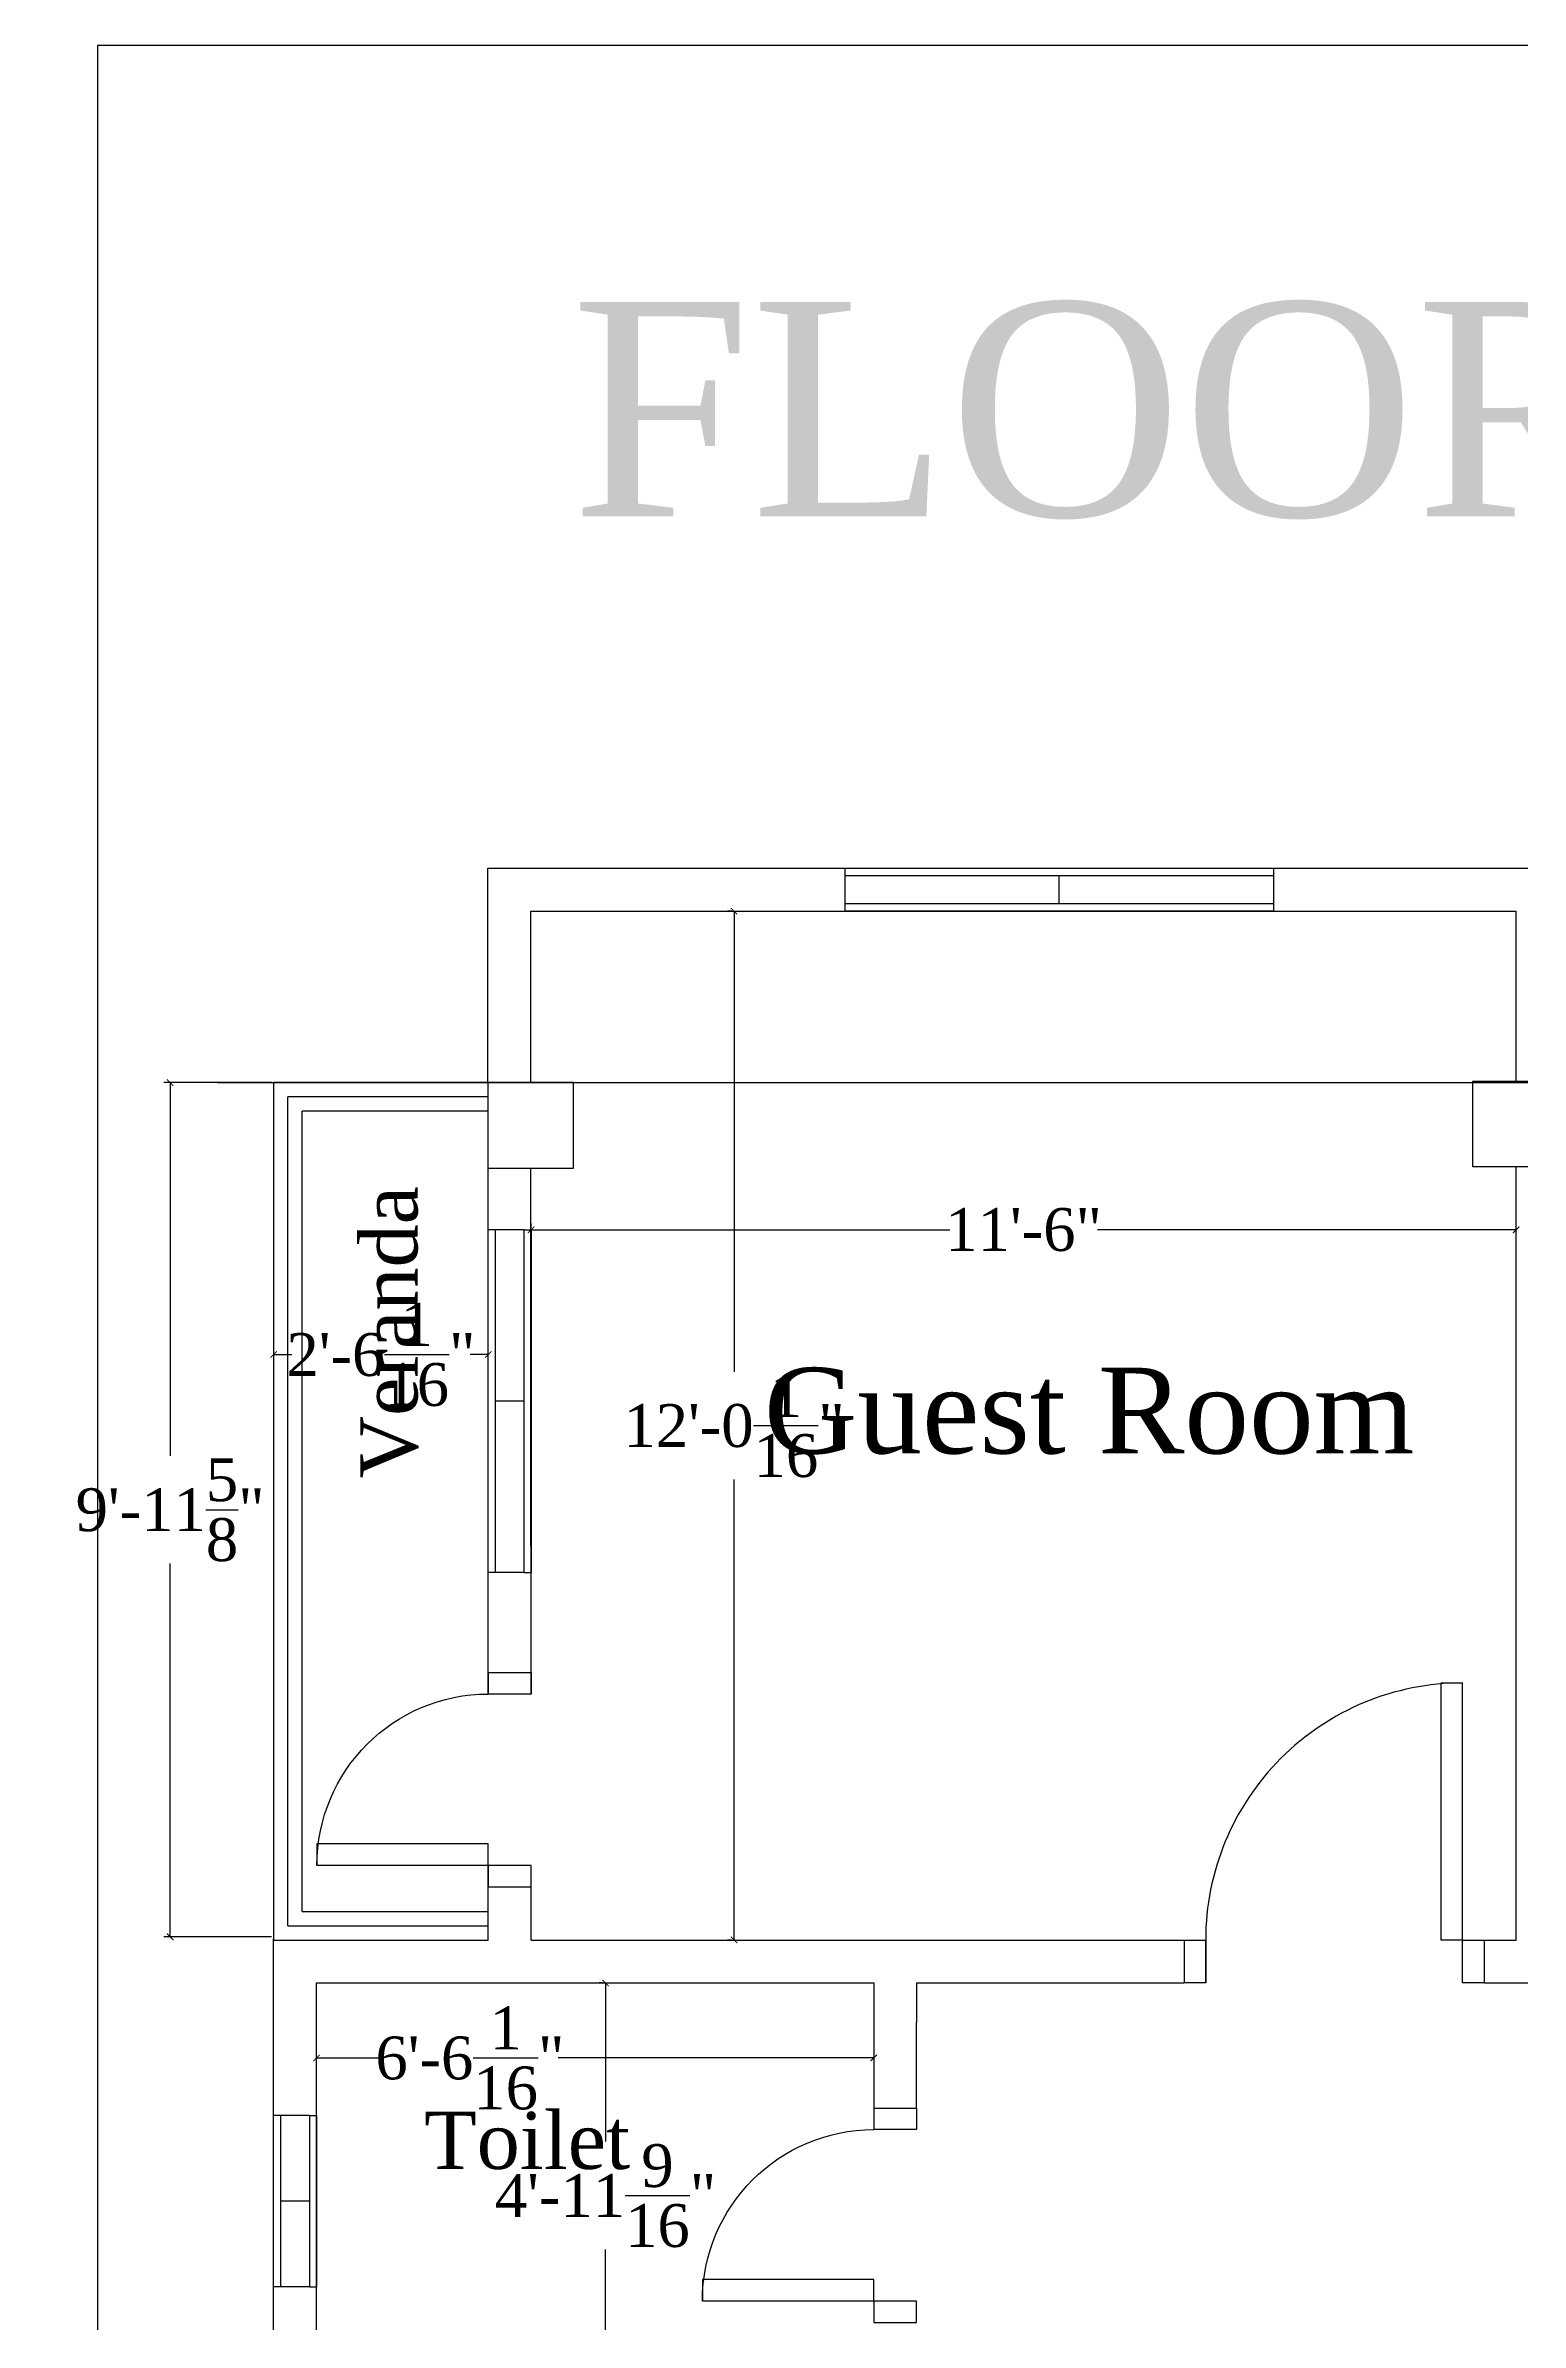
# Model space of a CAD drawing. Header units: inches. Extents: x -6149 to 7056, y -3395 to 4642.
# Drawn here: x 224.9 to 431.5, y 4323.7 to 4642.5 of the extents above; entities that cross this region are included whole.
import ezdxf

# ---------------------------------------------------------------- set-up
doc = ezdxf.new("R2010")
doc.units = ezdxf.units.IN
doc.header["$MEASUREMENT"] = 0
for name, color, linetype in [('Boundary', 18, 'Continuous'), ('Dimension', 8, 'Continuous'), ('GF_DOOR', 20, 'Continuous'), ('GF_Text', 253, 'Continuous'), ('GF_WIND', 20, 'Continuous'), ('Legends (Fixture Fittings)', 252, 'Continuous'), ('PILLAR', 152, 'Continuous'), ('Veranda', 140, 'Continuous')]:
    doc.layers.add(name, color=color, linetype=linetype)
doc.styles.get("Standard").update_dxf_attribs({"font": 'times.ttf', "height": 6})
doc.dimstyles.get("Standard").update_dxf_attribs({"dimscale": 5, "dimtxt": 0.18, "dimasz": 0.18, "dimexe": 0.18, "dimexo": 0.0625, "dimgap": 0.09, "dimtad": 0, "dimtih": 1, "dimtoh": 1, "dimdec": 4, "dimzin": 0, "dimdsep": 46, "dimlunit": 4, "dimtxsty": 'Standard', "dimblk": 'ARCHTICK', "dimcen": 0.09, "dimadec": 0, "dimazin": 0, "dimtfac": 1, "dimtdec": 4, "dimtofl": 0, "dimtmove": 0, "dimatfit": 3, "dimfxl": 1, "dimtolj": 1, "dimtzin": 0, "dimarcsym": 0})

# ---------------------------------------------------------------- blocks, each defined once
blk = doc.blocks.new('GF_DOOR6')
at = {"layer": 'GF_WIND'}
for p, q in [((-2086.3, 2670.47), (-2026.3, 2670.47)), ((-2086.3, 2664.47), (-2086.3, 2670.47)), ((-2086.3, 2669.47), (-2026.3, 2669.47)), ((-2056.3, 2669.47), (-2056.3, 2665.47)), ((-2026.3, 2670.47), (-2026.3, 2664.47)), ((-2026.3, 2665.47), (-2086.3, 2665.47)), ((-2026.3, 2664.47), (-2086.3, 2664.47))]:
    blk.add_line(p, q, dxfattribs=at)
blk = doc.blocks.new('Toilet_window')
at = {"layer": 'GF_WIND'}
for p, q in [((-2114.5, 2652), (-2114.5, 2676)), ((-2113.5, 2676), (-2114.5, 2676)), ((-2113.5, 2652), (-2113.5, 2676)), ((-2109.5, 2676), (-2113.5, 2676)), ((-2109.5, 2676), (-2109.5, 2652)), ((-2109.5, 2676), (-2108.5, 2676)), ((-2108.5, 2676), (-2108.5, 2652)), ((-2109.5, 2664), (-2113.5, 2664)), ((-2113.5, 2652), (-2114.5, 2652)), ((-2109.5, 2652), (-2113.5, 2652)), ((-2109.5, 2652), (-2108.5, 2652))]:
    blk.add_line(p, q, dxfattribs=at)
blk = doc.blocks.new('kitchen_window')
at = {"layer": 'GF_WIND'}
for p, q in [((-2091, 2588), (-2091, 2636)), ((-2090, 2636), (-2091, 2636)), ((-2090, 2588), (-2090, 2636)), ((-2086, 2636), (-2090, 2636)), ((-2086, 2636), (-2086, 2588)), ((-2086, 2636), (-2085, 2636)), ((-2085, 2636), (-2085, 2588)), ((-2086, 2612), (-2090, 2612)), ((-2090, 2588), (-2091, 2588)), ((-2086, 2588), (-2090, 2588)), ((-2086, 2588), (-2085, 2588))]:
    blk.add_line(p, q, dxfattribs=at)
blk = doc.blocks.new('door_kit_toi')
at = {"layer": 'GF_DOOR'}
for p, q in [((-1236, 2648.5), (-1236, 2672.5)), ((-1236, 2672.5), (-1233, 2672.5)), ((-1233, 2648.5), (-1233, 2672.5)), ((-1260, 2648.5), (-1260, 2642.5)), ((-1260, 2648.5), (-1257, 2648.5)), ((-1257, 2642.5), (-1257, 2648.5)), ((-1233, 2648.5), (-1236, 2648.5)), ((-1233, 2642.5), (-1233, 2648.5)), ((-1233, 2648.5), (-1230, 2648.5)), ((-1230, 2648.5), (-1230, 2642.5)), ((-1260, 2642.5), (-1257, 2642.5)), ((-1230, 2642.5), (-1233, 2642.5))]:
    blk.add_line(p, q, dxfattribs=at)
blk.add_arc((-1233, 2648.5), 24, 90, 180, dxfattribs=at)
blk = doc.blocks.new('GF_DOOR_6')
at = {"layer": 'GF_DOOR'}
for p, q in [((-1358.5, 2842.5), (-1358.5, 2848.5)), ((-1358.5, 2848.5), (-1355.5, 2848.5)), ((-1355.5, 2848.5), (-1355.5, 2842.5)), ((-1319.5, 2848.5), (-1319.5, 2842.5)), ((-1319.5, 2842.5), (-1319.5, 2848.5)), ((-1319.5, 2848.5), (-1316.5, 2848.5)), ((-1316.5, 2842.5), (-1316.5, 2848.5)), ((-1355.5, 2842.5), (-1358.5, 2842.5)), ((-1355.5, 2842.5), (-1355.5, 2806.5)), ((-1355.5, 2842.5), (-1352.5, 2842.5)), ((-1352.5, 2842.5), (-1352.5, 2806.5)), ((-1316.5, 2842.5), (-1319.5, 2842.5)), ((-1352.5, 2806.5), (-1355.5, 2806.5))]:
    blk.add_line(p, q, dxfattribs=at)
blk.add_arc((-1355.5, 2842.5), 36, 270, 0, dxfattribs=at)
blk = doc.blocks.new('_ArchTick')
at = {"color": 0, "linetype": 'ByBlock', "const_width": 0.15}
blk.add_lwpolyline([(-0.5, -0.5), (0.5, 0.5)], dxfattribs=at)
blk = doc.blocks.new('*D102')
at = {"layer": 'Dimension', "color": 0, "lineweight": -2}
for p, q in [((303.02, 4371.2), (302.43, 4371.2)), ((303.33, 4371.2), (303.33, 4348.98)), ((303.33, 4311.66), (303.33, 4333.88)), ((303.02, 4311.66), (302.43, 4311.66))]:
    blk.add_line(p, q, dxfattribs=at)
at = {"layer": 'Dimension', "color": 0, "lineweight": -2, "xscale": 0.8999999999999999, "yscale": 0.8999999999999999, "zscale": 0.8999999999999999}
for p, rotation in [((303.33, 4371.2), 90), ((303.33, 4311.66), 270)]:
    blk.add_blockref('_ArchTick', p, dxfattribs=dict(at, rotation=rotation))
at = {"layer": 'Dimension', "color": 0, "insert": (303.33, 4341.43), "char_height": 6, "attachment_point": 5}
blk.add_mtext('\\A1;4\'-11{\\H1.000000x;\\S9/16;}"', dxfattribs=at)
blk = doc.blocks.new('*D103')
at = {"layer": 'Dimension', "color": 0, "lineweight": -2}
for p, q in [((262.83, 4359.02), (262.83, 4361.6)), ((262.83, 4360.7), (271.96, 4360.7)), ((340.9, 4360.7), (296.71, 4360.7)), ((340.9, 4361.39), (340.9, 4359.8))]:
    blk.add_line(p, q, dxfattribs=at)
at = {"layer": 'Dimension', "color": 0, "lineweight": -2, "xscale": 0.8999999999999999, "yscale": 0.8999999999999999, "zscale": 0.8999999999999999, "rotation": 180}
blk.add_blockref('_ArchTick', (262.83, 4360.7), dxfattribs=at)
at = {"layer": 'Dimension', "color": 0, "lineweight": -2, "xscale": 0.8999999999999999, "yscale": 0.8999999999999999, "zscale": 0.8999999999999999}
blk.add_blockref('_ArchTick', (340.9, 4360.7), dxfattribs=at)
at = {"layer": 'Dimension', "color": 0, "insert": (284.33, 4360.7), "char_height": 6, "attachment_point": 5}
blk.add_mtext('\\A1;6\'-6{\\H1.000000x;\\S1/16;}"', dxfattribs=at)
blk = doc.blocks.new('*D104')
at = {"layer": 'Dimension', "color": 0, "lineweight": -2}
for p, q in [((256.52, 4497.29), (241.43, 4497.29)), ((242.33, 4497.29), (242.33, 4445.02)), ((242.33, 4377.66), (242.33, 4429.93)), ((256.52, 4377.66), (241.43, 4377.66))]:
    blk.add_line(p, q, dxfattribs=at)
at = {"layer": 'Dimension', "color": 0, "lineweight": -2, "xscale": 0.8999999999999999, "yscale": 0.8999999999999999, "zscale": 0.8999999999999999}
for p, rotation in [((242.33, 4497.29), 90), ((242.33, 4377.66), 270)]:
    blk.add_blockref('_ArchTick', p, dxfattribs=dict(at, rotation=rotation))
at = {"layer": 'Dimension', "color": 0, "insert": (242.33, 4437.47), "char_height": 6, "attachment_point": 5}
blk.add_mtext('\\A1;9\'-11{\\H1.000000x;\\S5/8;}"', dxfattribs=at)
blk = doc.blocks.new('*D105')
at = {"layer": 'Dimension', "color": 0, "lineweight": -2}
for p, q in [((256.84, 4459.52), (256.84, 4460.1)), ((256.84, 4459.2), (259.4, 4459.2)), ((286.9, 4459.2), (284.34, 4459.2)), ((286.9, 4459.52), (286.9, 4460.1))]:
    blk.add_line(p, q, dxfattribs=at)
at = {"layer": 'Dimension', "color": 0, "lineweight": -2, "xscale": 0.8999999999999999, "yscale": 0.8999999999999999, "zscale": 0.8999999999999999, "rotation": 180}
blk.add_blockref('_ArchTick', (256.84, 4459.2), dxfattribs=at)
at = {"layer": 'Dimension', "color": 0, "lineweight": -2, "xscale": 0.8999999999999999, "yscale": 0.8999999999999999, "zscale": 0.8999999999999999}
blk.add_blockref('_ArchTick', (286.9, 4459.2), dxfattribs=at)
at = {"layer": 'Dimension', "color": 0, "insert": (271.87, 4459.2), "char_height": 6, "attachment_point": 5}
blk.add_mtext('\\A1;2\'-6{\\H1.000000x;\\S1/16;}"', dxfattribs=at)
blk = doc.blocks.new('*D106')
at = {"layer": 'Dimension', "color": 0, "lineweight": -2}
for p, q in [((321.02, 4521.29), (320.43, 4521.29)), ((321.33, 4521.29), (321.33, 4456.79)), ((321.33, 4377.21), (321.33, 4441.71)), ((321.02, 4377.21), (320.43, 4377.21))]:
    blk.add_line(p, q, dxfattribs=at)
at = {"layer": 'Dimension', "color": 0, "lineweight": -2, "xscale": 0.8999999999999999, "yscale": 0.8999999999999999, "zscale": 0.8999999999999999}
for p, rotation in [((321.33, 4521.29), 90), ((321.33, 4377.21), 270)]:
    blk.add_blockref('_ArchTick', p, dxfattribs=dict(at, rotation=rotation))
at = {"layer": 'Dimension', "color": 0, "insert": (321.33, 4449.25), "char_height": 6, "attachment_point": 5}
blk.add_mtext('\\A1;12\'-0{\\H1.000000x;\\S1/16;}"', dxfattribs=at)
blk = doc.blocks.new('*D107')
at = {"layer": 'Dimension', "color": 0, "lineweight": -2}
for p, q in [((292.9, 4476.97), (292.9, 4477.56)), ((292.9, 4476.66), (351.54, 4476.66)), ((430.9, 4476.66), (372.26, 4476.66)), ((430.9, 4471.88), (430.9, 4477.56))]:
    blk.add_line(p, q, dxfattribs=at)
at = {"layer": 'Dimension', "color": 0, "lineweight": -2, "xscale": 0.8999999999999999, "yscale": 0.8999999999999999, "zscale": 0.8999999999999999, "rotation": 180}
blk.add_blockref('_ArchTick', (292.9, 4476.66), dxfattribs=at)
at = {"layer": 'Dimension', "color": 0, "lineweight": -2, "xscale": 0.8999999999999999, "yscale": 0.8999999999999999, "zscale": 0.8999999999999999}
blk.add_blockref('_ArchTick', (430.9, 4476.66), dxfattribs=at)
at = {"layer": 'Dimension', "color": 0, "insert": (361.9, 4476.66), "char_height": 6, "attachment_point": 5}
blk.add_mtext('\\A1;11\'-6"', dxfattribs=at)

msp = doc.modelspace()

# ---------------------------------------------------------------- linework, layer by layer
for p, q in [((286.85506, 4527.29364), (550.89914, 4527.29364)), ((286.85506, 4497.29364), (286.85506, 4527.29364)), ((292.85506, 4521.29364), (430.89914, 4521.29364)), ((292.85506, 4520.65599), (292.85506, 4521.29364)), ((430.89914, 4497.29364), (430.89914, 4521.29364)), ((292.85506, 4497.29364), (292.85506, 4520.65599)), ((256.83714, 4377.26657), (256.83714, 4497.29364)), ((286.85506, 4497.29364), (256.83714, 4497.29364)), ((286.89914, 4411.65599), (286.89914, 4485.29364)), ((292.86817, 4460.13396), (292.85506, 4485.29364)), ((430.89914, 4377.20707), (430.89914, 4485.46049)), ((292.86817, 4453.1364), (292.86817, 4460.13396)), ((292.88509, 4411.65599), (292.86817, 4453.1364)), ((286.89914, 4377.20462), (286.89914, 4390.65599)), ((292.89914, 4377.20707), (292.89488, 4387.65599)), ((256.83436, 4381.20462), (256.83714, 4381.20462)), ((256.83436, 4379.20462), (256.83714, 4379.20462)), ((256.83436, 4377.20462), (256.83714, 4377.65599)), ((256.83436, 4209.20462), (256.83436, 4377.20462)), ((256.83436, 4377.20462), (286.89914, 4377.20462)), ((256.83436, 4377.20462), (286.89914, 4377.20462)), ((256.83436, 4377.20462), (286.89914, 4377.20462)), ((292.89914, 4377.20707), (340.89914, 4377.20707)), ((340.89914, 4377.20707), (346.89914, 4377.20707)), ((346.89914, 4377.20707), (372.89914, 4377.20707)), ((372.89914, 4377.20707), (382.89914, 4377.20707)), ((382.89914, 4377.20707), (384.39914, 4377.20707)), ((384.39914, 4377.20707), (384.39914, 4371.20707)), ((426.39914, 4377.20707), (430.89914, 4377.20707)), ((426.39914, 4377.20707), (426.39914, 4371.20707)), ((262.83436, 4311.65599), (262.83436, 4371.20462)), ((262.83436, 4371.20462), (286.89914, 4371.20462)), ((286.89914, 4371.20462), (292.89914, 4371.20462)), ((292.89914, 4371.20462), (340.89914, 4371.20462)), ((340.89914, 4371.20462), (340.89914, 4365.65599)), ((346.89914, 4371.20707), (372.89914, 4371.20707)), ((346.89914, 4371.20462), (346.89914, 4365.65599)), ((372.89914, 4371.20707), (382.89914, 4371.20707)), ((382.89914, 4371.20707), (384.39914, 4371.20707)), ((426.39914, 4371.20707), (436.89914, 4371.20707)), ((340.89914, 4365.65599), (340.89914, 4353.65599)), ((346.89914, 4353.65599), (346.89914, 4365.65599)), ((340.89914, 4353.65599), (346.89914, 4353.65599))]:
    msp.add_line(p, q)
at = {"layer": 'Boundary'}
for p, q in [((925.69122, 4642.49114), (232.15078, 4642.49114)), ((232.15078, 4642.49114), (232.15078, 3998.71546))]:
    msp.add_line(p, q, dxfattribs=at)
at = {"layer": 'Dimension'}
msp.add_line((248.9795, 4497.29364), (862.75401, 4497.29364), dxfattribs=at)
at = {"layer": 'PILLAR'}
for points in [[(286.85506, 4485.29364), (298.85506, 4485.29364), (298.85506, 4497.29364), (286.85506, 4497.29364)], [(436.81487, 4485.46049), (424.81487, 4485.46049), (424.81487, 4497.46049), (436.81487, 4497.46049)]]:
    msp.add_lwpolyline(points, close=True, dxfattribs=at)
at = {"layer": 'Veranda'}
for p, q in [((286.85506, 4495.29364), (258.83714, 4495.29364)), ((258.83714, 4485.35558), (258.83714, 4495.29364)), ((286.85506, 4493.29364), (260.83714, 4493.29364)), ((260.83714, 4485.35558), (260.83714, 4493.29364)), ((258.83714, 4379.20462), (258.83714, 4485.35558)), ((260.83714, 4381.20462), (260.83714, 4485.35558)), ((260.83714, 4381.20462), (286.89914, 4381.20462)), ((258.83714, 4379.20462), (286.89914, 4379.20462))]:
    msp.add_line(p, q, dxfattribs=at)

# ---------------------------------------------------------------- block references
at = {"layer": 'GF_DOOR', "xscale": -1}
for p, rotation in [((2935.39914, 3154.65599), 90), ((2989.39907, 3093.65584), 89.99999666195032)]:
    msp.add_blockref('door_kit_toi', p, dxfattribs=dict(at, rotation=rotation))
at = {"layer": 'GF_DOOR', "rotation": 180}
msp.add_blockref('GF_DOOR_6', (-932.10085, 7219.70707), dxfattribs=at)
at = {"layer": 'GF_WIND', "rotation": 180}
msp.add_blockref('GF_DOOR6', (-1689.40325, 7191.76098), dxfattribs=at)
at = {"layer": 'GF_WIND'}
for name, p in [('kitchen_window', (2377.89914, 1840.656)), ('Toilet_window', (2371.33435, 1676.65599))]:
    msp.add_blockref(name, p, dxfattribs=at)

# ---------------------------------------------------------------- texts
at = {"layer": 'GF_Text', "insert": (268.98521, 4441.86949), "char_height": 8, "width": 64.5, "attachment_point": 1, "rotation": 90}
msp.add_mtext('Veranda', dxfattribs=at)
at = {"layer": 'GF_Text', "attachment_point": 1}
for s, insert, char_height, width in [('Guest Room', (325.51218, 4457.34441), 12, 97), ('Toilet', (277.89914, 4353.15599), 8, 52)]:
    msp.add_mtext(s, dxfattribs=dict(at, insert=insert, char_height=char_height, width=width))
at = {"layer": 'Legends (Fixture Fittings)', "insert": (557.79293, 4606.5723), "char_height": 30, "width": 2081.385193, "attachment_point": 2}
msp.add_mtext('FLOOR PLAN(Third Floor) ', dxfattribs=at)

# ---------------------------------------------------------------- dimensions: what is measured, and where the dimension line sits
at = {"layer": 'Dimension'}
for base, p1, p2, picture, middle in [((321.33437, 4377.20707), (321.33437, 4521.29364), (321.33437, 4377.20707), '*D106', (321.33437, 4449.25035)), ((242.33437, 4377.655994), (256.837139, 4497.293637), (256.837139, 4377.655994), '*D104', (242.33437, 4437.474816)), ((303.33437, 4311.65599), (303.33437, 4371.20462), (303.33437, 4311.65599), '*D102', (303.33437, 4341.43031))]:
    dim = msp.add_linear_dim(base=base, p1=p1, p2=p2, angle=90, dimstyle='Standard', dxfattribs=at)
    dim.commit()
    dim.dimension.update_dxf_attribs({"geometry": picture, "text_midpoint": middle})
for base, p1, p2, picture, middle in [((430.89914, 4476.65599), (292.89914, 4476.65599), (430.89914, 4471.57125), '*D107', (361.89914, 4476.65599)), ((286.89914, 4459.20463), (256.83714, 4459.20463), (286.89914, 4459.20463), '*D105', (271.86814, 4459.20463))]:
    dim = msp.add_linear_dim(base=base, p1=p1, p2=p2, dimstyle='Standard', dxfattribs=at)
    dim.commit()
    dim.dimension.update_dxf_attribs({"geometry": picture, "text_midpoint": middle})
dim = msp.add_linear_dim(base=(340.89914, 4360.70463), p1=(262.83436, 4358.70463), p2=(340.89914, 4361.70463), dimstyle='Standard', dxfattribs=at)
dim.commit()
dim.dimension.update_dxf_attribs({"geometry": '*D103', "text_midpoint": (284.33437, 4360.70463), "dimtype": 160})

doc.saveas('drawing.dxf')
